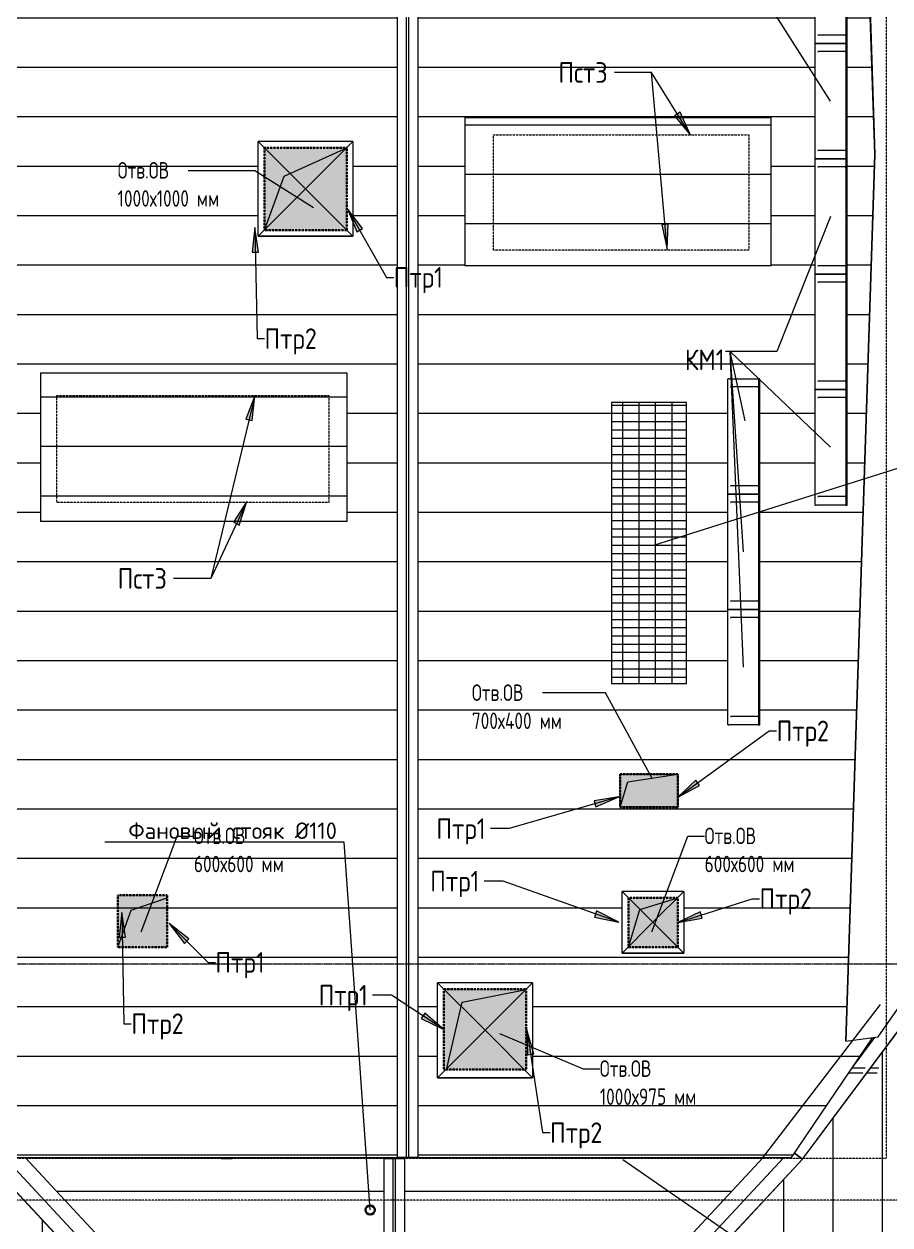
# Model space of a CAD drawing. Header units: millimetres. Extents: x -10178924 to 11692288, y -947381 to 58396.
# Drawn here: x 19732 to 30245, y -547449 to -532876 of the extents above; entities that cross this region are included whole.
import ezdxf
from ezdxf import colors
from ezdxf.entities.mleader import LeaderData, LeaderLine
from ezdxf.math import Vec2, Vec3

# ---------------------------------------------------------------- set-up
doc = ezdxf.new("R2010")
doc.units = ezdxf.units.MM
doc.linetypes.add('ADSK_Линия сетки', pattern=[25, 20, -2.5, 0, -2.5])
doc.linetypes.add('ADSK_Штриховая_ш3 п1_5', pattern=[4.5, 3, -1.5])
for name, color, linetype, lineweight in [('!К1', 32, 'Continuous', 30), ('Аннотация', 7, 'Continuous', 18), ('Антураж', 7, 'Continuous', 18), ('Воздуховоды', 7, 'Continuous', 18), ('Выноски ВК', 7, 'Continuous', 0), ('Каркас', 7, 'Continuous', 18), ('Крыша', 7, 'Continuous', 9), ('Крыша штриховка', 7, 'Continuous', 9), ('Марки', 7, 'Continuous', 20), ('Обобщенные модели', 7, 'Continuous', 18), ('Ограждение', 7, 'Continuous', 9), ('Оси', 253, 'Continuous', 9), ('Перекрытие', 7, 'Continuous', 18), ('Перекрытие штриховка', 7, 'Continuous', 18), ('Узлы', 7, 'Continuous', 18)]:
    doc.layers.add(name, color=color, linetype=linetype, lineweight=lineweight)
doc.layers.add('Линии', color=7, linetype='Continuous', lineweight=9, true_color=0x00a600)
doc.styles.add('GOST Common_3', font='GOST_Common.ttf', dxfattribs={"width": 0.8, "height": 350})
doc.styles.add('GOST Common_4', font='GOST_Common.ttf', dxfattribs={"width": 0.9, "height": 200})
doc.styles.add('PDF ISOCPEUR', font='isocpeur.ttf')

# ---------------------------------------------------------------- blocks, each defined once
blk = doc.blocks.new('Ограждение - Ограждение-2966641-План кровли АР')
at = {"layer": 'Ограждение'}
for p, q in [((24262, 43659), (24262, 17892)), ((24371, 43659), (24371, 17892)), ((24404, 17892), (24404, 43659)), ((24513, 43659), (24513, 17892)), ((24371, 17892), (24262, 17892)), ((24388, 17892), (24371, 17892)), ((24404, 17892), (24388, 17892)), ((24513, 17892), (24404, 17892))]:
    blk.add_line(p, q, dxfattribs=at)
blk = doc.blocks.new('Ограждение - Ограждение-2966801-План кровли АР')
at = {"layer": 'Ограждение'}
for p, q in [((24101, 17882), (24209, 17882)), ((24101, 17882), (24101, 13678)), ((24209, 17882), (24226, 17882)), ((24209, 17882), (24209, 13678)), ((24226, 17882), (24243, 17882)), ((24243, 17882), (24351, 17882)), ((24243, 13678), (24243, 17882)), ((24351, 17882), (24351, 13678))]:
    blk.add_line(p, q, dxfattribs=at)
blk = doc.blocks.new('Ограждение - Ограждение-2968875-План кровли АР')
at = {"layer": 'Ограждение'}
for p, q in [((17774, 20936), (18467, 19851)), ((18477, 19834), (17774, 20933)), ((17444, 20777), (18859, 18563)), ((17446, 20776), (18866, 18555)), ((17669, 20761), (17763, 20614)), ((17793, 20567), (18276, 19811)), ((19288, 17892), (19368, 17766)), ((19290, 17892), (19369, 17767)), ((19368, 17766), (19422, 17804)), ((19369, 17766), (19516, 17872)), ((19516, 17872), (19369, 17767)), ((19503, 17892), (19516, 17872)), ((19516, 17872), (19540, 17892)), ((19516, 17872), (23426, 13678)), ((23674, 13678), (19745, 17892)), ((19747, 17892), (23676, 13678)), ((19369, 17767), (19368, 17766)), ((19368, 17765), (19369, 17766)), ((19368, 17765), (23178, 13678)), ((19369, 17766), (23180, 13678))]:
    blk.add_line(p, q, dxfattribs=at)
blk = doc.blocks.new('Ограждение - Ограждение-2969153-План кровли АР')
at = {"layer": 'Ограждение'}
for p, q in [((30990, 20901), (30382, 20085)), ((30390, 20098), (30990, 20903)), ((31365, 20966), (31398, 20941)), ((29183, 17874), (31351, 20781)), ((29184, 17873), (31353, 20781)), ((31002, 20614), (31112, 20761)), ((30582, 20050), (30988, 20596)), ((29789, 18987), (30060, 19351)), ((29087, 17947), (29183, 17873)), ((29183, 17874), (29088, 17947)), ((24776, 13678), (28705, 17892)), ((28707, 17892), (24778, 13678)), ((25252, 13922), (28955, 17892)), ((25272, 13678), (29183, 17873)), ((25273, 13678), (29184, 17872)), ((29172, 17882), (29184, 17873)), ((29184, 17873), (29183, 17874)), ((29183, 17873), (29184, 17872))]:
    blk.add_line(p, q, dxfattribs=at)
blk = doc.blocks.new('Зонт прямоугольного сечения - Стандартное-4268093-План кровли АР')
at = {"layer": 'Воздуховоды'}
for p, q in [((0, 0), (-575, 575)), ((-575, 575), (-575, -575)), ((-575, 575), (575, 575)), ((-575, 575), (575, 575)), ((-575, 575), (-575, -575)), ((575, 575), (0, 0)), ((575, -575), (575, 575)), ((575, 575), (575, -575)), ((-575, -575), (0, 0)), ((0, 0), (575, -575)), ((575, -575), (-575, -575)), ((575, -575), (-575, -575))]:
    blk.add_line(p, q, dxfattribs=at)
blk = doc.blocks.new('Зонт прямоугольного сечения - Стандартное-V42-План кровли АР')
at = {"layer": 'Воздуховоды'}
for p, q in [((0, 0), (-575, 575)), ((-575, 575), (-575, -575)), ((-575, 575), (575, 575)), ((-575, 575), (575, 575)), ((-575, 575), (-575, -575)), ((575, 575), (0, 0)), ((575, -575), (575, 575)), ((575, 575), (575, -575)), ((-575, -575), (0, 0)), ((0, 0), (575, -575)), ((575, -575), (-575, -575)), ((575, -575), (-575, -575))]:
    blk.add_line(p, q, dxfattribs=at)
blk = doc.blocks.new('Зонт прямоугольного сечения - Стандартное-4268091-План кровли АР')
at = {"layer": 'Воздуховоды'}
for p, q in [((0, 0), (-375, 375)), ((-375, 375), (-375, -375)), ((-375, 375), (375, 375)), ((-375, 375), (375, 375)), ((-375, 375), (-375, -375)), ((375, 375), (0, 0)), ((375, -375), (375, 375)), ((375, 375), (375, -375)), ((-375, -375), (0, 0)), ((0, 0), (375, -375)), ((375, -375), (-375, -375)), ((375, -375), (-375, -375))]:
    blk.add_line(p, q, dxfattribs=at)
blk = doc.blocks.new('Construction_Roof-Accessories_Lindab_KO - Construction_Roof-Accessories_Lindab_KO-V46-План кровли АР')
at = {"layer": 'Обобщенные модели', "lineweight": 9}
for p, q in [((28808, 38642), (28467, 38642)), ((28467, 38640), (28473, 38640)), ((28801, 38640), (28808, 38640))]:
    blk.add_line(p, q, dxfattribs=at)
blk = doc.blocks.new('Construction_Roof-Accessories_Lindab_KO - Construction_Roof-Accessories_Lindab_KO-V47-План кровли АР')
at = {"layer": 'Обобщенные модели', "lineweight": 9}
for p, q in [((28808, 37442), (28467, 37442)), ((28467, 37440), (28473, 37440)), ((28801, 37440), (28808, 37440))]:
    blk.add_line(p, q, dxfattribs=at)
blk = doc.blocks.new('Construction_Roof-Accessories_Lindab_BR - Construction_Roof-Accessories_Lindab_BR-V49-План кровли АР')
at = {"layer": 'Обобщенные модели', "lineweight": 9}
for p, q in [((28436, 40139), (28438, 40139)), ((28436, 38739), (28436, 40139)), ((28454, 40139), (28438, 40139)), ((28454, 40139), (28463, 40139)), ((28463, 40139), (28471, 40139)), ((28471, 40139), (28804, 40139)), ((28804, 40139), (28807, 40139)), ((28808, 40139), (28808, 38739)), ((28823, 40139), (28808, 40139)), ((28823, 40139), (28825, 40139)), ((28825, 38739), (28825, 40139)), ((28438, 38739), (28436, 38739)), ((28438, 38739), (28454, 38739)), ((28463, 38739), (28454, 38739)), ((28471, 38739), (28463, 38739)), ((28804, 38739), (28471, 38739)), ((28807, 38739), (28804, 38739)), ((28808, 38739), (28823, 38739)), ((28825, 38739), (28823, 38739))]:
    blk.add_line(p, q, dxfattribs=at)
blk = doc.blocks.new('Construction_Roof-Accessories_Lindab_BR - Construction_Roof-Accessories_Lindab_BR-V51-План кровли АР')
at = {"layer": 'Обобщенные модели', "lineweight": 9}
for p, q in [((28436, 35939), (28438, 35939)), ((28436, 34539), (28436, 35939)), ((28454, 35939), (28438, 35939)), ((28454, 35939), (28463, 35939)), ((28463, 35939), (28471, 35939)), ((28471, 35939), (28804, 35939)), ((28804, 35939), (28807, 35939)), ((28808, 35939), (28808, 34539)), ((28823, 35939), (28808, 35939)), ((28823, 35939), (28825, 35939)), ((28825, 34539), (28825, 35939)), ((28438, 34539), (28436, 34539)), ((28438, 34539), (28454, 34539)), ((28463, 34539), (28454, 34539)), ((28471, 34539), (28463, 34539)), ((28804, 34539), (28471, 34539)), ((28807, 34539), (28804, 34539)), ((28808, 34539), (28823, 34539)), ((28825, 34539), (28823, 34539))]:
    blk.add_line(p, q, dxfattribs=at)
blk = doc.blocks.new('Construction_Roof-Accessories_Lindab_BR - Construction_Roof-Accessories_Lindab_BR-V48-План кровли АР')
at = {"layer": 'Обобщенные модели', "lineweight": 9}
for p, q in [((28436, 38739), (28438, 38739)), ((28436, 37339), (28436, 38739)), ((28454, 38739), (28438, 38739)), ((28454, 38739), (28463, 38739)), ((28463, 38739), (28471, 38739)), ((28471, 38739), (28804, 38739)), ((28804, 38739), (28807, 38739)), ((28808, 38739), (28808, 37339)), ((28823, 38739), (28808, 38739)), ((28823, 38739), (28825, 38739)), ((28825, 37339), (28825, 38739)), ((28438, 37339), (28436, 37339)), ((28438, 37339), (28454, 37339)), ((28463, 37339), (28454, 37339)), ((28471, 37339), (28463, 37339)), ((28804, 37339), (28471, 37339)), ((28807, 37339), (28804, 37339)), ((28808, 37339), (28823, 37339)), ((28825, 37339), (28823, 37339))]:
    blk.add_line(p, q, dxfattribs=at)
blk = doc.blocks.new('Водосток 2 - Водосток 2-5195513-План кровли АР')
at = {"layer": 'Антураж'}
for p, q in [((30060, 30069), (29847, 36576)), ((29849, 36576), (30062, 30069)), ((29708, 19305), (30060, 30069)), ((30062, 30069), (29710, 19305)), ((30060, 30069), (30062, 30069)), ((30100, 19356), (30579, 20045)), ((29708, 19305), (29710, 19305)), ((29710, 19305), (30100, 19356))]:
    blk.add_line(p, q, dxfattribs=at)
blk = doc.blocks.new('Кровля')
at = {"layer": 'Аннотация', "lineweight": 9}
for points in [[(27824, 30300), (27698, 30576), (27631, 30534)], [(23659, 29406), (23773, 29126), (23841, 29165)], [(22536, 29180), (22502, 28879), (22581, 28880)], [(27541, 28917), (27554, 29219), (27475, 29212)], [(22533, 27137), (22424, 26854), (22501, 26836)], [(22438, 25855), (22275, 25601), (22346, 25567)], [(27668, 22265), (27934, 22409), (27888, 22473)], [(26953, 22269), (26653, 22223), (26675, 22147)], [(20920, 20867), (20887, 20566), (20966, 20568)], [(26953, 20748), (26683, 20885), (26657, 20811)], [(27668, 20744), (27965, 20798), (27941, 20873)], [(21494, 20732), (21679, 20492), (21734, 20548)], [(24827, 19447), (24598, 19645), (24555, 19579)], [(25837, 19443), (25843, 19141), (25921, 19153)]]:
    blk.add_hatch(color=256, dxfattribs=at).paths.add_polyline_path(points)
at = {"layer": 'Крыша штриховка'}
h = blk.add_hatch(dxfattribs=at)
h.set_pattern_fill('FP_1', color=256, style=0, pattern_type=2)
h.set_pattern_definition([(0, (2436.5, 0), (0, 600), [])])
h.paths.add_polyline_path([(18890, 17892), (24262, 17892), (24262, 43659), (18876, 43659), (18716, 43020), (18921, 36732), (18715, 30427), (19079, 19288), (19077, 19288), (18542, 19369), (18313, 19750), (18866, 18555), (18859, 18563), (18418, 19252), (18856, 17989)])
h.paths.add_polyline_path([(17838, 20835), (17530, 30279), (17510, 30284), (17818, 20868), (17832, 20844)])
h.paths.add_polyline_path([(19932, 25613), (19932, 27413), (23652, 27413), (23652, 25613), (20712, 25613)])
h.paths.add_polyline_path([(22616, 29072), (22574, 29072), (22574, 30222), (23724, 30222), (23724, 29072), (22650, 29072)])
h.paths.add_polyline_path([(17410, 30563), (17448, 30572), (17447, 30573), (17424, 30567), (17424, 42909), (17410, 42912), (17410, 30566)])
h.paths.add_polyline_path([(17510, 30569), (17530, 30573), (17731, 36739), (17530, 42901), (17513, 42905), (17714, 36738), (17712, 36737), (17510, 30573)])
h.paths.add_polyline_path([(22419, 34833), (19932, 34833), (19932, 36633), (23652, 36633), (23652, 34833), (22650, 34833)])
h.paths.add_polyline_path([(21529, 38222), (20433, 38222), (20433, 39372), (21583, 39372), (21583, 38222)])
h.paths.add_polyline_path([(17526, 40595), (17450, 42903), (17440, 42905), (17511, 40989)])
h.paths.add_polyline_path([(17410, 43185), (17447, 43193), (17410, 43193), (17410, 43189)])
h.paths.add_polyline_path([(17511, 43191), (17529, 43195), (17645, 43659), (17618, 43659), (17626, 43656), (17627, 43656), (17511, 43193)])
h.paths.add_polyline_path([(17571, 43657), (17571, 43658), (17570, 43658)])
h = blk.add_hatch(dxfattribs=at)
h.set_pattern_fill('FP_2', color=256, style=0, pattern_type=2)
h.set_pattern_definition([(180, (3986.8, 0), (-7e-14, -600), [])])
h.paths.add_polyline_path([(27372, 17892), (29050, 17892), (30032, 19347), (29708, 19305), (30060, 30069), (29847, 36576), (30059, 43055), (29908, 43659), (24513, 43659), (24513, 17892), (25830, 17892)])
h.paths.add_polyline_path([(25203, 18862), (24754, 18862), (24754, 20012), (25904, 20012), (25904, 18862), (25329, 18862)])
h.paths.add_polyline_path([(27009, 20373), (26993, 20373), (26993, 21123), (27743, 21123), (27743, 20373), (27070, 20373)])
h.paths.add_polyline_path([(27372, 22145), (26970, 22145), (26970, 22545), (27670, 22545), (27670, 22145)])
h.paths.add_polyline_path([(28650, 23142), (28278, 23142), (28278, 27342), (28667, 27342), (28667, 23142), (28650, 23142)])
h.paths.add_polyline_path([(27372, 23645), (26865, 23645), (26865, 27055), (27775, 27055), (27775, 23645), (27670, 23645)])
h.paths.add_polyline_path([(29710, 25811), (29337, 25811), (29337, 34211), (29726, 34211), (29726, 25811), (29710, 25811)])
h.paths.add_polyline_path([(26037, 28714), (25084, 28714), (25084, 30514), (28803, 30514), (28803, 28714), (26865, 28714)])
h.paths.add_polyline_path([(31255, 30223), (31255, 30226), (31246, 30226), (31255, 30223)])
h.paths.add_polyline_path([(31305, 30251), (31306, 30285), (31365, 30299), (31365, 30563), (31306, 30579), (31105, 36735), (31336, 42911), (31365, 42940), (31365, 42960), (31306, 42948), (31099, 36576), (31304, 30285)])
h.paths.add_polyline_path([(28436, 33139), (28436, 41539), (28825, 41539), (28825, 33139), (28438, 33139)])
h.paths.add_polyline_path([(27670, 35500), (26970, 35500), (26970, 35900), (27670, 35900)])
h.paths.add_polyline_path([(27775, 37085), (26865, 37085), (26865, 41685), (27775, 41685), (27775, 37421)])
h.paths.add_polyline_path([(31305, 43243), (31309, 43243), (31205, 43659), (31200, 43659), (31304, 43243)])
h.paths.add_polyline_path([(31139, 43656), (31146, 43659), (31138, 43659)])
h = blk.add_hatch(dxfattribs=at)
h.set_pattern_fill('FP_40', color=256, style=0, pattern_type=2)
h.set_pattern_definition([(180, (48620.2, 2901), (-7e-14, -600), [])])
h.paths.add_polyline_path([(25084, 28714), (28803, 28714), (28803, 30514), (25084, 30514), (25084, 29091)])
h = blk.add_hatch(dxfattribs=at)
h.set_pattern_fill('FP_41', color=256, style=0, pattern_type=2)
h.set_pattern_definition([(0, (114.8, -6400), (0, 600), [])])
h.paths.add_polyline_path([(21590, 25613), (23652, 25613), (23652, 27413), (19932, 27413), (19932, 25613), (21005, 25613)])
h = blk.add_hatch(dxfattribs=at)
h.set_pattern_fill('FP_3', color=256, style=0, pattern_type=2)
h.set_pattern_definition([(270, (156.06, -17199.3), (600, 4e-14), [])])
h.paths.add_polyline_path([(37616, 13678), (37707, 13678), (37707, 19364), (31852, 19567), (30292, 19358), (30009, 18979), (30110, 18979), (30089, 18919), (29964, 18919), (29183, 17873), (29184, 17872), (25273, 13678), (32606, 13678), (32637, 13808), (32645, 13826), (32644, 13829), (32640, 13832), (32640, 13833), (32649, 13833), (32651, 13838), (32678, 13864), (32708, 13879), (32742, 13884), (32779, 13879), (32810, 13863), (32835, 13836), (32836, 13833), (32840, 13832), (32837, 13830), (32847, 13807), (32878, 13678), (37490, 13678)])
h.paths.add_polyline_path([(11110, 13678), (15841, 13678), (15872, 13808), (15880, 13826), (15879, 13829), (15875, 13832), (15875, 13833), (15883, 13833), (15886, 13838), (15913, 13864), (15943, 13879), (15977, 13884), (16013, 13879), (16044, 13863), (16069, 13836), (16071, 13833), (16075, 13832), (16072, 13830), (16082, 13807), (16113, 13678), (23178, 13678), (19368, 17765), (19370, 17767), (19368, 17766), (19288, 17892), (18890, 17892), (18418, 19252), (18339, 19376), (16914, 19566), (11105, 19365), (11105, 13678)])
h.paths.add_polyline_path([(32837, 13745), (32841, 13745), (32838, 13751)])
h.paths.add_polyline_path([(16076, 13745), (16072, 13751), (16072, 13745)])
h.paths.add_polyline_path([(11105, 20652), (12591, 20677), (15833, 20789), (15844, 20837), (15833, 20839), (11105, 20675)])
h.paths.add_polyline_path([(37707, 20653), (37707, 20941), (37670, 20941), (37670, 20675), (32022, 20871), (32024, 20857), (32024, 20850), (37670, 20655)])
h.paths.add_polyline_path([(17086, 20844), (17050, 20941), (16777, 20941), (16765, 20886), (17050, 20848)])
h.paths.add_polyline_path([(31690, 20845), (31727, 20851), (31727, 20858), (31745, 20941), (31725, 20941), (31690, 20846)])
h = blk.add_hatch(dxfattribs=at)
h.set_pattern_fill('FP_5', color=256, style=0, pattern_type=2)
h.set_pattern_definition([(0, (-6205.5, -17840), (0, 600), [])])
h.paths.add_polyline_path([(24101, 13678), (24101, 17882), (24222, 17882), (24222, 17884), (22260, 17884), (22260, 17879), (22125, 17879), (22125, 17884), (19754, 17884), (23676, 13678), (23989, 13678)])
h = blk.add_hatch(dxfattribs=at)
h.set_pattern_fill('FP_6', color=256, style=0, pattern_type=2)
h.set_pattern_definition([(180, (-5840.74, -17840), (-7e-14, -600), [])])
h.paths.add_polyline_path([(24351, 13678), (24776, 13678), (28698, 17884), (24236, 17884), (24236, 17882), (24351, 17882), (24351, 13993)])
h.paths.add_polyline_path([(25054, 13678), (25252, 13922), (24946, 13678), (25025, 13678)])
h.paths.add_polyline_path([(24236, 17882), (24236, 17882), (24236, 17884), (24222, 17884), (24222, 17882), (24236, 17882)])
at = {"layer": 'Перекрытие штриховка', "lineweight": 9, "true_color": 0x787878}
h = blk.add_hatch(dxfattribs=at)
h.set_pattern_fill('FP_52', color=8, style=0, pattern_type=2)
h.set_pattern_definition([(0, (0, 0), (0, 100), []), (90, (0, 0), (-200, 1e-14), [])])
h.paths.add_polyline_path([(27372, 23645), (27775, 23645), (27775, 27055), (26865, 27055), (26865, 23645), (27029, 23645)])
at = {"layer": 'Узлы', "true_color": 0xffffff}
for points in [[(23035, 29145), (23650, 29146), (23650, 30145), (22650, 30145), (22650, 29145)], [(27372, 22145), (27670, 22145), (27670, 22545), (26970, 22545), (26970, 22145), (27070, 22145)], [(21470, 20445), (21470, 21075), (20870, 21075), (20870, 20445)], [(27372, 20445), (27670, 20446), (27670, 21045), (27070, 21045), (27070, 20445)], [(24830, 18960), (25830, 18960), (25830, 19935), (24830, 19935), (24830, 19437)]]:
    blk.add_hatch(color=7, dxfattribs=at).paths.add_polyline_path(points)
at = {"layer": 'Аннотация', "lineweight": 9}
for p, q in [((27012, 31059), (26899, 31059)), ((27351, 31059), (27012, 31059)), ((27351, 31059), (27012, 31059)), ((27541, 28917), (27351, 31059)), ((27824, 30300), (27351, 31059)), ((27698, 30576), (27631, 30534)), ((27631, 30534), (27824, 30300)), ((27824, 30300), (27698, 30576)), ((22396, 29868), (21726, 29868)), ((22534, 29868), (22396, 29868)), ((23247, 29416), (22534, 29868)), ((23659, 29406), (23773, 29126)), ((23841, 29165), (23659, 29406)), ((23659, 29406), (24132, 28573)), ((22536, 29180), (22502, 28879)), ((22581, 28880), (22536, 29180)), ((22536, 29180), (22562, 27830)), ((23773, 29126), (23841, 29165)), ((27554, 29219), (27475, 29212)), ((27475, 29212), (27541, 28917)), ((27541, 28917), (27554, 29219)), ((22502, 28879), (22581, 28880)), ((24132, 28573), (24221, 28573)), ((22562, 27830), (22651, 27830)), ((22533, 27137), (21999, 24920)), ((22533, 27137), (22424, 26854)), ((22501, 26836), (22533, 27137)), ((22424, 26854), (22501, 26836)), ((27392, 25327), (31592, 26652)), ((22438, 25855), (21999, 24920)), ((22438, 25855), (22275, 25601)), ((22346, 25567), (22438, 25855)), ((22275, 25601), (22346, 25567)), ((21661, 24920), (21547, 24920)), ((21999, 24920), (21661, 24920)), ((21999, 24920), (21661, 24920)), ((26610, 23530), (26027, 23530)), ((26791, 23530), (26610, 23530)), ((27354, 22499), (26791, 23530)), ((27668, 22265), (28780, 23070)), ((28780, 23070), (28869, 23070)), ((27888, 22473), (27668, 22265)), ((27934, 22409), (27888, 22473)), ((27668, 22265), (27934, 22409)), ((26953, 22269), (25624, 21884)), ((26953, 22269), (26653, 22223)), ((26653, 22223), (26675, 22147)), ((26675, 22147), (26953, 22269)), ((25624, 21884), (25394, 21884)), ((21154, 20630), (21593, 21791)), ((21593, 21791), (21795, 21791)), ((27354, 20630), (27793, 21791)), ((27793, 21791), (27995, 21791)), ((25548, 21247), (25317, 21247)), ((26953, 20748), (25548, 21247)), ((27668, 20744), (28571, 21033)), ((28571, 21033), (28661, 21033)), ((20920, 20867), (20887, 20566)), ((20966, 20568), (20920, 20867)), ((20920, 20867), (20946, 19517)), ((26683, 20885), (26657, 20811)), ((26953, 20748), (26683, 20885)), ((27941, 20873), (27668, 20744)), ((27965, 20798), (27941, 20873)), ((21494, 20732), (21679, 20492)), ((21734, 20548), (21494, 20732)), ((21494, 20732), (21967, 20261)), ((26657, 20811), (26953, 20748)), ((27668, 20744), (27965, 20798)), ((20887, 20566), (20966, 20568)), ((21679, 20492), (21734, 20548)), ((21967, 20261), (22056, 20261)), ((24194, 19863), (23964, 19863)), ((24827, 19447), (24194, 19863)), ((24598, 19645), (24555, 19579)), ((24555, 19579), (24827, 19447)), ((24827, 19447), (24598, 19645)), ((20946, 19517), (21035, 19517)), ((25505, 19399), (26522, 18968)), ((25837, 19443), (25843, 19141)), ((25921, 19153), (25837, 19443)), ((25837, 19443), (26028, 18195)), ((25843, 19141), (25921, 19153)), ((26522, 18968), (26723, 18968)), ((26028, 18195), (26118, 18195)), ((27002, 17869), (28435, 16880))]:
    blk.add_line(p, q, dxfattribs=at)
at = {"layer": 'Каркас'}
for p, q in [((29945, 18979), (29783, 18979)), ((30110, 18979), (30009, 18979)), ((29743, 18919), (29915, 18919)), ((29964, 18919), (30089, 18919)), ((20023, 17892), (20023, 17884)), ((20093, 17884), (20023, 17884)), ((20093, 17884), (20093, 17892)), ((20158, 17884), (20093, 17884)), ((20158, 17892), (20158, 17884)), ((22125, 17892), (22125, 17879)), ((22195, 17879), (22125, 17879)), ((22195, 17879), (22195, 17892)), ((22260, 17879), (22195, 17879)), ((22260, 17892), (22260, 17879)), ((24165, 17892), (24165, 17884)), ((24236, 17884), (24165, 17884)), ((24236, 17884), (24236, 17892)), ((24301, 17884), (24236, 17884)), ((24301, 17892), (24301, 17884)), ((24519, 17892), (24519, 17884)), ((24584, 17884), (24519, 17884)), ((24584, 17892), (24584, 17884)), ((24655, 17884), (24584, 17884)), ((24655, 17884), (24655, 17892)), ((28298, 17892), (28298, 17885)), ((28363, 17884), (28298, 17885)), ((28363, 17892), (28363, 17884)), ((28434, 17884), (28363, 17884)), ((28434, 17884), (28434, 17892))]:
    blk.add_line(p, q, dxfattribs=at)
at = {"layer": 'Крыша'}
for p, q in [((25084, 30514), (28803, 30514)), ((25084, 30514), (25084, 28714)), ((28803, 28714), (28803, 30514)), ((28803, 28714), (25084, 28714)), ((19932, 27413), (23652, 27413)), ((19932, 27413), (19932, 25613)), ((23652, 27413), (23652, 25613)), ((23652, 25613), (19932, 25613)), ((26970, 22145), (26970, 22545)), ((26970, 22545), (27670, 22545)), ((27670, 22545), (27670, 22145)), ((27670, 22145), (26970, 22145)), ((29050, 17892), (30032, 19347)), ((18890, 17892), (24262, 17892)), ((20023, 17884), (19754, 17884)), ((22125, 17884), (20158, 17884)), ((24165, 17884), (22260, 17884)), ((24222, 17882), (24222, 17884)), ((24519, 17884), (24301, 17884)), ((24513, 17892), (29050, 17892)), ((28363, 17884), (24655, 17884)), ((28698, 17884), (28434, 17884))]:
    blk.add_line(p, q, dxfattribs=at)
at = {"layer": 'Линии', "color": 7, "linetype": 'ADSK_Штриховая_ш3 п1_5'}
for p, q in [((30199, 42693), (30199, 17884)), ((25432, 30303), (28532, 30303)), ((25432, 28903), (25432, 30303)), ((28532, 30303), (28532, 28903)), ((28532, 28903), (25432, 28903)), ((20131, 27140), (23431, 27140)), ((20131, 25840), (20131, 27140)), ((23431, 27140), (23431, 25840)), ((23431, 25840), (20131, 25840)), ((18382, 17884), (30199, 17884)), ((30912, 17374), (17792, 17374))]:
    blk.add_line(p, q, dxfattribs=at)
at = {"layer": 'Линии', "color": 7, "linetype": 'ADSK_Штриховая_ш3 п1_5', "lineweight": 30}
for p, q in [((23650, 30145), (22650, 30145)), ((22650, 30145), (22650, 29145)), ((23650, 29145), (23650, 30145)), ((22650, 29145), (23650, 29145)), ((27670, 22545), (26970, 22545)), ((26970, 22545), (26970, 22145)), ((27670, 22145), (27670, 22545)), ((26970, 22145), (27670, 22145)), ((21470, 21075), (20870, 21075)), ((20870, 21075), (20870, 20445)), ((21470, 20445), (21470, 21075)), ((27670, 21045), (27070, 21045)), ((27070, 21045), (27070, 20445)), ((27670, 20445), (27670, 21045)), ((20870, 20445), (21470, 20445)), ((27070, 20445), (27670, 20445)), ((25830, 19935), (24830, 19935)), ((24830, 19935), (24830, 18960)), ((25830, 18960), (25830, 19935)), ((24830, 18960), (25830, 18960))]:
    blk.add_line(p, q, dxfattribs=at)
at = {"layer": 'Линии', "color": 7}
for p, q in [((22889, 29803), (23650, 30145)), ((22650, 29145), (22889, 29803)), ((26970, 22145), (27063, 22451)), ((27063, 22451), (27670, 22545)), ((21034, 20896), (21470, 21045)), ((27210, 20904), (27670, 21045)), ((20870, 20445), (21034, 20896)), ((27070, 20445), (27210, 20904)), ((25051, 19777), (25830, 19934)), ((24862, 18959), (25051, 19777)), ((28698, 17884), (30132, 19751))]:
    blk.add_line(p, q, dxfattribs=at)
at = {"layer": 'Марки'}
for p, q in [((29524, 30711), (28623, 32130)), ((29524, 29311), (28873, 27673)), ((28305, 27673), (28250, 27673)), ((28873, 27673), (28250, 27673)), ((28305, 27673), (28250, 27673)), ((28305, 27673), (28250, 27673)), ((28305, 27673), (28250, 27673)), ((28465, 23842), (28305, 27673)), ((29524, 26511), (28305, 27673)), ((28465, 25242), (28305, 27673)), ((28487, 26834), (28305, 27673))]:
    blk.add_line(p, q, dxfattribs=at)
at = {"layer": 'Оси', "linetype": 'ADSK_Линия сетки'}
blk.add_line((-13798, 20245), (56005, 20245), dxfattribs=at)
at = {"layer": 'Перекрытие'}
for p, q in [((27775, 27055), (26865, 27055)), ((26865, 27055), (26865, 23645)), ((27775, 23645), (27775, 27055)), ((26865, 23645), (27775, 23645))]:
    blk.add_line(p, q, dxfattribs=at)
at = {"layer": 'Антураж'}
blk.add_blockref('Водосток 2 - Водосток 2-5195513-План кровли АР', (0, 0), dxfattribs=at)
at = {"layer": 'Воздуховоды', "rotation": 270.0000000000001}
for name, p in [('Зонт прямоугольного сечения - Стандартное-4268093-План кровли АР', (23149, 29647)), ('Зонт прямоугольного сечения - Стандартное-4268091-План кровли АР', (27368, 20748)), ('Зонт прямоугольного сечения - Стандартное-V42-План кровли АР', (25329, 19437))]:
    blk.add_blockref(name, p, dxfattribs=at)
at = {"layer": 'Обобщенные модели'}
for name, p in [('Construction_Roof-Accessories_Lindab_BR - Construction_Roof-Accessories_Lindab_BR-V51-План кровли АР', (901, -3128)), ('Construction_Roof-Accessories_Lindab_KO - Construction_Roof-Accessories_Lindab_KO-V47-План кровли АР', (901, -5928)), ('Construction_Roof-Accessories_Lindab_BR - Construction_Roof-Accessories_Lindab_BR-V49-План кровли АР', (901, -8728)), ('Construction_Roof-Accessories_Lindab_KO - Construction_Roof-Accessories_Lindab_KO-V46-План кровли АР', (901, -7328)), ('Construction_Roof-Accessories_Lindab_KO - Construction_Roof-Accessories_Lindab_KO-V47-План кровли АР', (901, -7328)), ('Construction_Roof-Accessories_Lindab_BR - Construction_Roof-Accessories_Lindab_BR-V48-План кровли АР', (901, -8728)), ('Construction_Roof-Accessories_Lindab_KO - Construction_Roof-Accessories_Lindab_KO-V46-План кровли АР', (901, -8728)), ('Construction_Roof-Accessories_Lindab_KO - Construction_Roof-Accessories_Lindab_KO-V47-План кровли АР', (901, -8728)), ('Construction_Roof-Accessories_Lindab_BR - Construction_Roof-Accessories_Lindab_BR-V49-План кровли АР', (901, -11528)), ('Construction_Roof-Accessories_Lindab_KO - Construction_Roof-Accessories_Lindab_KO-V46-План кровли АР', (901, -10128)), ('Construction_Roof-Accessories_Lindab_BR - Construction_Roof-Accessories_Lindab_BR-V51-План кровли АР', (-159, -8597)), ('Construction_Roof-Accessories_Lindab_KO - Construction_Roof-Accessories_Lindab_KO-V47-План кровли АР', (901, -10128)), ('Construction_Roof-Accessories_Lindab_KO - Construction_Roof-Accessories_Lindab_KO-V46-План кровли АР', (-159, -11397)), ('Construction_Roof-Accessories_Lindab_BR - Construction_Roof-Accessories_Lindab_BR-V49-План кровли АР', (901, -12928)), ('Construction_Roof-Accessories_Lindab_KO - Construction_Roof-Accessories_Lindab_KO-V46-План кровли АР', (901, -11528)), ('Construction_Roof-Accessories_Lindab_BR - Construction_Roof-Accessories_Lindab_BR-V49-План кровли АР', (-159, -14197)), ('Construction_Roof-Accessories_Lindab_KO - Construction_Roof-Accessories_Lindab_KO-V47-План кровли АР', (-159, -11397)), ('Construction_Roof-Accessories_Lindab_KO - Construction_Roof-Accessories_Lindab_KO-V46-План кровли АР', (-159, -12797)), ('Construction_Roof-Accessories_Lindab_KO - Construction_Roof-Accessories_Lindab_KO-V47-План кровли АР', (901, -11528)), ('Construction_Roof-Accessories_Lindab_KO - Construction_Roof-Accessories_Lindab_KO-V47-План кровли АР', (-159, -12797)), ('Construction_Roof-Accessories_Lindab_BR - Construction_Roof-Accessories_Lindab_BR-V49-План кровли АР', (-159, -15597)), ('Construction_Roof-Accessories_Lindab_KO - Construction_Roof-Accessories_Lindab_KO-V46-План кровли АР', (-159, -14197)), ('Construction_Roof-Accessories_Lindab_KO - Construction_Roof-Accessories_Lindab_KO-V47-План кровли АР', (-159, -14197))]:
    blk.add_blockref(name, p, dxfattribs=at)
at = {"layer": 'Ограждение'}
for name in ['Ограждение - Ограждение-2966641-План кровли АР', 'Ограждение - Ограждение-2968875-План кровли АР', 'Ограждение - Ограждение-2969153-План кровли АР', 'Ограждение - Ограждение-2966801-План кровли АР']:
    blk.add_blockref(name, (0, 0), dxfattribs=at)
at = {"layer": 'Аннотация', "lineweight": 9, "attachment_point": 1, "line_spacing_factor": 1.022766}
for s, insert, char_height, width, style in [('\\pxt1.44,2.88,4.32,5.76,7.2,8.64,10.08,11.52,12.96,14.4,15.84,17.28,18.72,20.16,21.6,23.04,24.48,25.92,27.36,28.8,30.24,31.68,33.12,34.56,36,37.44,38.88,40.32,41.76,43.2,44.64,46.08;{Пст3}', (26220, 31184), 250, 792, 'GOST Common_4'), ('\\pxt1.8,3.6,5.4,7.2,9,10.8,12.6,14.4,16.2,18,19.8,21.6,23.4,25.2,27,28.8,30.6,32.4,34.2,36,37.8,39.6,41.4,43.2,45,46.8,48.6,50.4,52.2,54,55.8,57.6;{Отв.ОВ 1000х1000 мм}', (20869, 29972), 200, 1530, 'GOST Common_3'), ('\\pxt1.44,2.88,4.32,5.76,7.2,8.64,10.08,11.52,12.96,14.4,15.84,17.28,18.72,20.16,21.6,23.04,24.48,25.92,27.36,28.8,30.24,31.68,33.12,34.56,36,37.44,38.88,40.32,41.76,43.2,44.64,46.08;{Птр1}', (24221, 28699), 250, 887.4, 'GOST Common_4'), ('\\pxt1.44,2.88,4.32,5.76,7.2,8.64,10.08,11.52,12.96,14.4,15.84,17.28,18.72,20.16,21.6,23.04,24.48,25.92,27.36,28.8,30.24,31.68,33.12,34.56,36,37.44,38.88,40.32,41.76,43.2,44.64,46.08;{Птр2}', (22651, 27955), 250, 887.4, 'GOST Common_4'), ('\\pxt1.44,2.88,4.32,5.76,7.2,8.64,10.08,11.52,12.96,14.4,15.84,17.28,18.72,20.16,21.6,23.04,24.48,25.92,27.36,28.8,30.24,31.68,33.12,34.56,36,37.44,38.88,40.32,41.76,43.2,44.64,46.08;{Пст3}', (20869, 25045), 250, 792, 'GOST Common_4'), ('\\pxt1.8,3.6,5.4,7.2,9,10.8,12.6,14.4,16.2,18,19.8,21.6,23.4,25.2,27,28.8,30.6,32.4,34.2,36,37.8,39.6,41.4,43.2,45,46.8,48.6,50.4,52.2,54,55.8,57.6;{Отв.ОВ 700х400 мм}', (25170, 23634), 200, 1440.9, 'GOST Common_3'), ('\\pxt1.44,2.88,4.32,5.76,7.2,8.64,10.08,11.52,12.96,14.4,15.84,17.28,18.72,20.16,21.6,23.04,24.48,25.92,27.36,28.8,30.24,31.68,33.12,34.56,36,37.44,38.88,40.32,41.76,43.2,44.64,46.08;{Птр2}', (28869, 23195), 250, 887.4, 'GOST Common_4'), ('\\pxt1.44,2.88,4.32,5.76,7.2,8.64,10.08,11.52,12.96,14.4,15.84,17.28,18.72,20.16,21.6,23.04,24.48,25.92,27.36,28.8,30.24,31.68,33.12,34.56,36,37.44,38.88,40.32,41.76,43.2,44.64,46.08;{Птр1}', (24739, 22009), 250, 887.4, 'GOST Common_4'), ('\\pxt1.8,3.6,5.4,7.2,9,10.8,12.6,14.4,16.2,18,19.8,21.6,23.4,25.2,27,28.8,30.6,32.4,34.2,36,37.8,39.6,41.4,43.2,45,46.8,48.6,50.4,52.2,54,55.8,57.6;{Отв.ОВ 600х600 мм}', (21795, 21896), 200, 1440.9, 'GOST Common_3'), ('\\pxt1.8,3.6,5.4,7.2,9,10.8,12.6,14.4,16.2,18,19.8,21.6,23.4,25.2,27,28.8,30.6,32.4,34.2,36,37.8,39.6,41.4,43.2,45,46.8,48.6,50.4,52.2,54,55.8,57.6;{Отв.ОВ 600х600 мм}', (27995, 21896), 200, 1440.9, 'GOST Common_3'), ('\\pxt1.44,2.88,4.32,5.76,7.2,8.64,10.08,11.52,12.96,14.4,15.84,17.28,18.72,20.16,21.6,23.04,24.48,25.92,27.36,28.8,30.24,31.68,33.12,34.56,36,37.44,38.88,40.32,41.76,43.2,44.64,46.08;{Птр1}', (24663, 21372), 250, 887.4, 'GOST Common_4'), ('\\pxt1.44,2.88,4.32,5.76,7.2,8.64,10.08,11.52,12.96,14.4,15.84,17.28,18.72,20.16,21.6,23.04,24.48,25.92,27.36,28.8,30.24,31.68,33.12,34.56,36,37.44,38.88,40.32,41.76,43.2,44.64,46.08;{Птр2}', (28661, 21159), 250, 887.4, 'GOST Common_4'), ('\\pxt1.44,2.88,4.32,5.76,7.2,8.64,10.08,11.52,12.96,14.4,15.84,17.28,18.72,20.16,21.6,23.04,24.48,25.92,27.36,28.8,30.24,31.68,33.12,34.56,36,37.44,38.88,40.32,41.76,43.2,44.64,46.08;{Птр1}', (22056, 20386), 250, 887.4, 'GOST Common_4'), ('\\pxt1.44,2.88,4.32,5.76,7.2,8.64,10.08,11.52,12.96,14.4,15.84,17.28,18.72,20.16,21.6,23.04,24.48,25.92,27.36,28.8,30.24,31.68,33.12,34.56,36,37.44,38.88,40.32,41.76,43.2,44.64,46.08;{Птр1}', (23309, 19988), 250, 887.4, 'GOST Common_4'), ('\\pxt1.44,2.88,4.32,5.76,7.2,8.64,10.08,11.52,12.96,14.4,15.84,17.28,18.72,20.16,21.6,23.04,24.48,25.92,27.36,28.8,30.24,31.68,33.12,34.56,36,37.44,38.88,40.32,41.76,43.2,44.64,46.08;{Птр2}', (21035, 19642), 250, 887.4, 'GOST Common_4'), ('\\pxt1.8,3.6,5.4,7.2,9,10.8,12.6,14.4,16.2,18,19.8,21.6,23.4,25.2,27,28.8,30.6,32.4,34.2,36,37.8,39.6,41.4,43.2,45,46.8,48.6,50.4,52.2,54,55.8,57.6;{Отв.ОВ 1000х975 мм}', (26723, 19072), 200, 1440.9, 'GOST Common_3'), ('\\pxt1.44,2.88,4.32,5.76,7.2,8.64,10.08,11.52,12.96,14.4,15.84,17.28,18.72,20.16,21.6,23.04,24.48,25.92,27.36,28.8,30.24,31.68,33.12,34.56,36,37.44,38.88,40.32,41.76,43.2,44.64,46.08;{Птр2}', (26118, 18320), 250, 887.4, 'GOST Common_4')]:
    blk.add_mtext(s, dxfattribs=dict(at, insert=insert, char_height=char_height, width=width, style=style))
at = {"layer": 'Марки', "lineweight": 9, "insert": (27996, 27573), "char_height": 250, "width": 500.4, "attachment_point": 5, "line_spacing_factor": 1.022766, "style": 'GOST Common_4'}
blk.add_mtext('\\pxqc,t4.572,9.144,13.716,18.288,22.86,27.432,32.004,36.576,41.148,45.72,50.292,54.864,59.436,64.008,68.58,73.152,77.724,82.296,86.868,91.44,96.012,100.584,105.156,109.728,114.3,118.872,123.444,128.016,132.588,137.16,141.732,146.304;{КМ1}', dxfattribs=at)
blk = doc.blocks.new('_None')

msp = doc.modelspace()

# ---------------------------------------------------------------- linework, layer by layer
at = {"layer": '!К1'}
msp.add_circle((23934.7, -547266.9), 55, dxfattribs=at)

# ---------------------------------------------------------------- block references
msp.add_blockref('Кровля', (0, -564523.7))

# ---------------------------------------------------------------- leaders
at = {"layer": 'Выноски ВК', "ltscale": 50}
ml = msp.add_multileader_mtext('Standard', dxfattribs=at)
ml.set_content('Фановый стояк %%C110', color=256, style='PDF ISOCPEUR')
ml.set_leader_properties(color=256, linetype='ByLayer', lineweight=-1)
ml.set_arrow_properties(name='NONE')
ml.build(insert=Vec2(0, 0))
ml.multileader.update_dxf_attribs({"text_left_attachment_type": 6, "text_right_attachment_type": 6, "dogleg_length": 100, "arrow_head_size": 300})
ctx = ml.context
ctx.base_point, ctx.char_height, ctx.arrow_head_size, ctx.landing_gap_size, ctx.plane_origin = Vec3(20999.1, -542804.6), 200, 300, 0, Vec3(15915.7, -539884.2)
ctx.left_attachment, ctx.right_attachment = 6, 6
notes = []
notes.append((ctx, [(1, (1, 1, 0), (23619.1, -542804.6), (-1, 0), 100, [(1, [(23934.7, -547266.9)], 0, [])])]))
ctx.mtext.insert, ctx.mtext.flow_direction = Vec3(20999.1, -542564.6), 5
for ctx, leaders in notes:
    for number, flags, end, landing, length, lines in leaders:
        leader = LeaderData()
        leader.index, (leader.has_last_leader_line, leader.has_dogleg_vector, leader.attachment_direction) = number, flags
        leader.last_leader_point, leader.dogleg_vector, leader.dogleg_length = Vec3(end), Vec3(landing), length
        for number, points, colour, breaks in lines:
            line = LeaderLine()
            line.index, line.vertices, line.color, line.breaks = number, Vec3.list(points), colors.encode_raw_color(colour), breaks
            leader.lines.append(line)
        ctx.leaders.append(leader)

doc.saveas('drawing.dxf')
